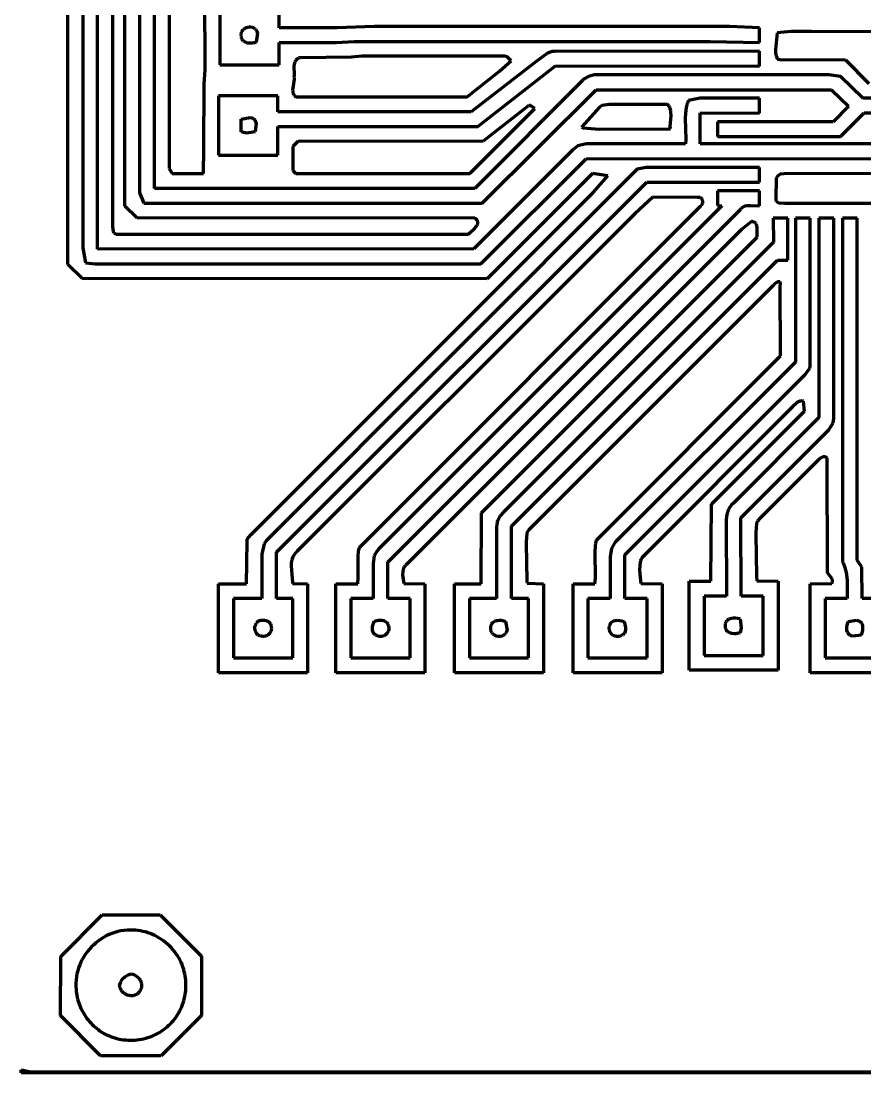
# Model space of a CAD drawing. Header units: millimetres. Extents: x 0 to 15.3, y 0 to 12.6.
# Drawn here: x 0 to 4.75, y 0 to 5.91 of the extents above; entities that cross this region are included whole.
import ezdxf

# ---------------------------------------------------------------- set-up
doc = ezdxf.new("R2010")
doc.units = ezdxf.units.MM
doc.layers.add('color#f8f8f8ff', color=7, linetype='CONTINUOUS', lineweight=100)

msp = doc.modelspace()

# ---------------------------------------------------------------- linework, layer by layer
at = {"layer": 'color#f8f8f8ff'}
for p, q in [((0.2639, 4.5449), (0.2639, 10.6356)), ((0.3472, 10.5427), (0.3472, 4.6385)), ((0.4306, 4.6315), (0.4306, 10.5417)), ((0.5139, 10.4304), (0.5139, 4.7643)), ((0.5842, 4.8733), (0.5832, 6.9066)), ((0.6666, 6.8067), (0.6667, 4.9575)), ((0.75, 4.9722), (0.75, 6.8301)), ((0.8334, 6.765), (0.8334, 5.0966)), ((1.0346, 5.6389), (1.0342, 6.0832)), ((1.1183, 6), (1.1183, 5.6667)), ((1.451, 5.875), (1.4512, 6)), ((1.2404, 5.8503), (1.2419, 5.854)), ((1.2419, 5.854), (1.2437, 5.8575)), ((1.2437, 5.8575), (1.2459, 5.8607)), ((1.2459, 5.8607), (1.2484, 5.8638)), ((1.2484, 5.8638), (1.2511, 5.8666)), ((1.2511, 5.8666), (1.2541, 5.8691)), ((1.2541, 5.8691), (1.2574, 5.8714)), ((1.2574, 5.8714), (1.2608, 5.8735)), ((1.2608, 5.8735), (1.2681, 5.8768)), ((1.2681, 5.8768), (1.2759, 5.8789)), ((1.2759, 5.8789), (1.2839, 5.8799)), ((1.2839, 5.8799), (1.288, 5.88)), ((1.288, 5.88), (1.292, 5.8797)), ((1.292, 5.8797), (1.2959, 5.8791)), ((1.2959, 5.8791), (1.2998, 5.8781)), ((1.2998, 5.8781), (1.3036, 5.8769)), ((1.3036, 5.8769), (1.3073, 5.8753)), ((1.3073, 5.8753), (1.3107, 5.8733)), ((1.3107, 5.8733), (1.314, 5.871)), ((1.314, 5.871), (1.3171, 5.8683)), ((1.3171, 5.8683), (1.32, 5.8652)), ((1.32, 5.8652), (1.3225, 5.8618)), ((1.3225, 5.8618), (1.3265, 5.8555)), ((1.3265, 5.8555), (1.3298, 5.8444)), ((1.7777, 5.8756), (1.451, 5.875)), ((1.985, 5.8817), (1.7777, 5.8756)), ((3.9856, 5.8816), (1.985, 5.8817)), ((4.1528, 5.8749), (3.9856, 5.8816)), ((4.1528, 5.7917), (4.1528, 5.8749)), ((4.3307, 5.8543), (4.2508, 5.8473)), ((4.4446, 5.8539), (4.3307, 5.8543)), ((1.2384, 5.8379), (1.2386, 5.8422)), ((1.2387, 5.8334), (1.2384, 5.8379)), ((1.2385, 5.8289), (1.2387, 5.8334)), ((1.2387, 5.8246), (1.2385, 5.8289)), ((1.2386, 5.8422), (1.2393, 5.8463)), ((1.2393, 5.8206), (1.2387, 5.8246)), ((1.2393, 5.8463), (1.2404, 5.8503)), ((1.2402, 5.8169), (1.2393, 5.8206)), ((1.2415, 5.8133), (1.2402, 5.8169)), ((1.2431, 5.8101), (1.2415, 5.8133)), ((1.245, 5.807), (1.2431, 5.8101)), ((1.2471, 5.8042), (1.245, 5.807)), ((1.2496, 5.8016), (1.2471, 5.8042)), ((1.2522, 5.7993), (1.2496, 5.8016)), ((1.2551, 5.7972), (1.2522, 5.7993)), ((1.2614, 5.7937), (1.2551, 5.7972)), ((1.3214, 5.7951), (1.3108, 5.7911)), ((1.3298, 5.8444), (1.3214, 5.7951)), ((1.7716, 5.7926), (1.8733, 5.7987)), ((1.8733, 5.7987), (3.8745, 5.7986)), ((3.8745, 5.7986), (4.1528, 5.7917)), ((4.2508, 5.8473), (4.2413, 5.7532)), ((5.1923, 5.8523), (4.4446, 5.8539)), ((1.2683, 5.791), (1.2614, 5.7937)), ((1.2757, 5.7892), (1.2683, 5.791)), ((1.2874, 5.7881), (1.2757, 5.7892)), ((1.2992, 5.7887), (1.2874, 5.7881)), ((1.3108, 5.7911), (1.2992, 5.7887)), ((1.4511, 5.7917), (1.7716, 5.7926)), ((1.4512, 5.6667), (1.4511, 5.7917)), ((2.9751, 5.7389), (2.9599, 5.7329)), ((2.9872, 5.7416), (2.9751, 5.7389)), ((2.9956, 5.7424), (2.9872, 5.7416)), ((3, 5.7424), (2.9956, 5.7424)), ((4.1528, 5.7428), (3, 5.7424)), ((4.1528, 5.66), (4.1528, 5.7428)), ((4.2413, 5.7532), (4.243, 5.7326)), ((1.5376, 5.6778), (1.5358, 5.6694)), ((1.5389, 5.6817), (1.5376, 5.6778)), ((1.5404, 5.6854), (1.5389, 5.6817)), ((1.5423, 5.6889), (1.5404, 5.6854)), ((1.5445, 5.6922), (1.5423, 5.6889)), ((1.547, 5.6952), (1.5445, 5.6922)), ((1.5499, 5.698), (1.547, 5.6952)), ((1.5531, 5.7004), (1.5499, 5.698)), ((1.5568, 5.7025), (1.5531, 5.7004)), ((1.561, 5.7043), (1.5568, 5.7025)), ((1.5655, 5.7058), (1.561, 5.7043)), ((1.5706, 5.7068), (1.5655, 5.7058)), ((1.8575, 5.71), (1.5706, 5.7068)), ((1.9171, 5.7148), (1.8575, 5.71)), ((2.7088, 5.7151), (1.9171, 5.7148)), ((2.8963, 5.6864), (2.5304, 5.4027)), ((2.6896, 5.631), (2.7558, 5.6895)), ((2.7193, 5.7162), (2.7088, 5.7151)), ((2.7335, 5.7115), (2.7193, 5.7162)), ((2.7558, 5.6895), (2.7335, 5.7115)), ((2.9599, 5.7329), (2.8963, 5.6864)), ((4.243, 5.7326), (4.2461, 5.7176)), ((4.2461, 5.7176), (4.2491, 5.708)), ((4.2491, 5.708), (4.2531, 5.6986)), ((4.2531, 5.6986), (4.2662, 5.6977)), ((4.2662, 5.6977), (4.6356, 5.6944)), ((4.6356, 5.6944), (4.7672, 5.5626)), ((1.0299, 5.5588), (1.0346, 5.6389)), ((1.1183, 5.6667), (1.4512, 5.6667)), ((1.5358, 5.6694), (1.5347, 5.6606)), ((1.5347, 5.6606), (1.5353, 5.6098)), ((2.5082, 5.4861), (2.6896, 5.631)), ((2.5675, 5.3194), (3.0057, 5.6605)), ((3.0057, 5.6605), (4.1528, 5.66)), ((1.0282, 5.1974), (1.0299, 5.5588)), ((1.5352, 5.5861), (1.5297, 5.5488)), ((1.5353, 5.6098), (1.5346, 5.5977)), ((1.5346, 5.5977), (1.535, 5.5939)), ((1.535, 5.5939), (1.5352, 5.5861)), ((3.1573, 5.5779), (2.5523, 4.9722)), ((3.1701, 5.5898), (3.1573, 5.5779)), ((3.1911, 5.602), (3.1701, 5.5898)), ((3.2248, 5.6106), (3.1911, 5.602)), ((3.2492, 5.6112), (3.2248, 5.6106)), ((4.542, 5.6111), (3.2492, 5.6112)), ((4.6081, 5.6011), (4.542, 5.6111)), ((4.7324, 5.479), (4.6081, 5.6011)), ((1.5297, 5.5488), (1.527, 5.5242)), ((1.527, 5.5242), (1.5274, 5.5165)), ((1.5274, 5.5165), (1.5288, 5.5092)), ((1.5288, 5.5092), (1.53, 5.5057)), ((1.53, 5.5057), (1.5315, 5.5023)), ((1.5315, 5.5023), (1.5333, 5.499)), ((2.5934, 4.8889), (3.2342, 5.5269)), ((3.2342, 5.5269), (4.5573, 5.5269)), ((4.5573, 5.5269), (4.6533, 5.4345)), ((1.4444, 5.4928), (1.1111, 5.4928)), ((1.1111, 5.4928), (1.1111, 5.16)), ((1.4444, 5.4028), (1.4444, 5.4928)), ((1.5333, 5.499), (1.5356, 5.4959)), ((1.5356, 5.4959), (1.5382, 5.4929)), ((1.5382, 5.4929), (1.5413, 5.4901)), ((1.5413, 5.4901), (1.5449, 5.4875)), ((1.5449, 5.4875), (2.5082, 5.4861)), ((3.3077, 5.4446), (3.2671, 5.4374)), ((3.3328, 5.4445), (3.3077, 5.4446)), ((3.6356, 5.4432), (3.3328, 5.4445)), ((3.6391, 5.4397), (3.6356, 5.4432)), ((3.7442, 5.4432), (3.742, 5.435)), ((3.7467, 5.4513), (3.7442, 5.4432)), ((3.7496, 5.4593), (3.7467, 5.4513)), ((3.7529, 5.4673), (3.7496, 5.4593)), ((3.8183, 5.4791), (3.7529, 5.4673)), ((4.1528, 5.4789), (3.8183, 5.4791)), ((4.1528, 5.3961), (4.1528, 5.4789)), ((5.5345, 5.4789), (4.7324, 5.479)), ((2.5304, 5.4027), (1.4444, 5.4028)), ((2.5239, 5.0556), (2.8887, 5.4223)), ((2.8481, 5.432), (2.5984, 5.2373)), ((2.8508, 5.4352), (2.8481, 5.432)), ((2.8535, 5.4372), (2.8508, 5.4352)), ((2.8577, 5.4387), (2.8535, 5.4372)), ((2.8648, 5.4376), (2.8577, 5.4387)), ((2.8887, 5.4223), (2.8648, 5.4376)), ((3.2551, 5.4299), (3.1515, 5.3159)), ((3.2671, 5.4374), (3.2551, 5.4299)), ((3.6422, 5.436), (3.6391, 5.4397)), ((3.6448, 5.4321), (3.6422, 5.436)), ((3.6471, 5.4281), (3.6448, 5.4321)), ((3.6491, 5.424), (3.6471, 5.4281)), ((3.6507, 5.4197), (3.6491, 5.424)), ((3.6501, 5.3208), (3.6547, 5.3816)), ((3.653, 5.4107), (3.6507, 5.4197)), ((3.6544, 5.4013), (3.653, 5.4107)), ((3.6547, 5.3816), (3.6544, 5.4013)), ((3.7356, 5.3934), (3.7345, 5.3679)), ((3.7374, 5.4102), (3.7356, 5.3934)), ((3.7402, 5.4268), (3.7374, 5.4102)), ((3.742, 5.435), (3.7402, 5.4268)), ((3.8194, 5.2222), (3.8194, 5.3962)), ((3.8194, 5.3962), (4.1528, 5.3961)), ((4.6533, 5.4345), (4.5662, 5.3472)), ((4.6073, 5.2639), (4.7402, 5.3965)), ((4.7402, 5.3965), (5.5345, 5.3961)), ((1.2381, 5.3622), (1.2875, 5.3712)), ((1.2382, 5.2903), (1.2381, 5.3622)), ((1.2875, 5.3712), (1.2981, 5.3689)), ((1.2981, 5.3689), (1.3056, 5.3655)), ((1.3056, 5.3655), (1.3126, 5.3603)), ((1.3126, 5.3603), (1.3149, 5.3582)), ((1.3149, 5.3582), (1.322, 5.3376)), ((1.322, 5.3376), (1.3163, 5.2901)), ((3.7345, 5.3679), (3.7375, 5.2476)), ((4.5662, 5.3472), (3.9167, 5.3472)), ((3.9167, 5.3472), (3.9167, 5.2639)), ((1.2678, 5.2833), (1.2382, 5.2903)), ((1.3163, 5.2901), (1.2678, 5.2833)), ((1.4444, 5.16), (1.4444, 5.3195)), ((1.4444, 5.3195), (2.5675, 5.3194)), ((3.1515, 5.3159), (3.1612, 5.3121)), ((3.1612, 5.3121), (3.2502, 5.3055)), ((3.2502, 5.3055), (3.651, 5.3067)), ((3.651, 5.3067), (3.6501, 5.3208)), ((3.9167, 5.2639), (4.6073, 5.2639)), ((1.5558, 5.2361), (1.5278, 5.2082)), ((1.5278, 5.2082), (1.529, 5.0723)), ((2.5984, 5.2373), (1.5558, 5.2361)), ((3.1308, 5.211), (3.1023, 5.1895)), ((3.1709, 5.2218), (3.1308, 5.211)), ((3.1799, 5.222), (3.1709, 5.2218)), ((3.7361, 5.2222), (3.1799, 5.222)), ((3.7375, 5.2476), (3.7361, 5.2222)), ((5.094, 5.2222), (3.8194, 5.2222)), ((1.0262, 5.0569), (1.0282, 5.1974)), ((1.1111, 5.16), (1.4444, 5.16)), ((3.1023, 5.1895), (2.5454, 4.6319)), ((0.8334, 5.0966), (0.8327, 5.0849)), ((2.586, 4.5486), (3.1768, 5.1391)), ((3.1768, 5.1391), (5.1245, 5.1404)), ((3.5148, 5.0896), (3.4645, 5.0812)), ((3.5984, 5.0901), (3.5148, 5.0896)), ((4.1528, 5.09), (3.5984, 5.0901)), ((4.1528, 5.0072), (4.1528, 5.09)), ((0.8327, 5.0849), (0.8504, 5.0568)), ((0.8504, 5.0568), (1.0262, 5.0569)), ((3.4645, 5.0812), (1.3798, 2.9938)), ((1.529, 5.0723), (1.5452, 5.0567)), ((1.5452, 5.0567), (2.5239, 5.0556)), ((3.2131, 5.0569), (2.621, 4.4646)), ((3.299, 5.0422), (3.2131, 5.0569)), ((3.217, 4.9495), (3.299, 5.0422)), ((4.2474, 5.0336), (4.2453, 5.0252)), ((4.253, 5.042), (4.2474, 5.0336)), ((4.2686, 5.0515), (4.253, 5.042)), ((4.2909, 5.0551), (4.2686, 5.0515)), ((5.1586, 5.0564), (4.2909, 5.0551)), ((2.5523, 4.9722), (0.75, 4.9722)), ((1.4369, 2.9267), (3.518, 5.0076)), ((3.518, 5.0076), (4.1528, 5.0072)), ((4.2453, 5.0252), (4.2437, 4.9163)), ((0.6667, 4.9575), (0.6661, 4.9471)), ((0.6661, 4.9471), (0.6903, 4.8889)), ((1.2924, 3.0254), (3.217, 4.9495)), ((3.5522, 4.9237), (3.4508, 4.83)), ((3.8044, 4.9217), (3.5522, 4.9237)), ((3.8074, 4.922), (3.8044, 4.9217)), ((3.813, 4.9217), (3.8074, 4.922)), ((3.818, 4.9204), (3.813, 4.9217)), ((3.8223, 4.9182), (3.818, 4.9204)), ((3.826, 4.9153), (3.8223, 4.9182)), ((3.829, 4.9118), (3.826, 4.9153)), ((3.8321, 4.9056), (3.829, 4.9118)), ((3.9167, 4.9583), (3.9167, 4.8756)), ((4.1528, 4.9583), (3.9167, 4.9583)), ((4.1528, 4.8751), (4.1528, 4.9583)), ((4.2437, 4.9163), (4.2435, 4.9134)), ((4.2435, 4.9134), (4.2437, 4.9084)), ((4.2437, 4.9084), (4.2448, 4.9041)), ((0.6516, 4.8064), (0.5842, 4.8733)), ((0.6903, 4.8889), (2.5934, 4.8889)), ((1.9026, 2.9532), (3.8209, 4.873)), ((3.9402, 4.8742), (2.0124, 2.9466)), ((2.0619, 2.8711), (4.0463, 4.8563)), ((3.8209, 4.873), (3.8252, 4.8765)), ((3.8252, 4.8765), (3.8286, 4.8804)), ((3.8286, 4.8804), (3.8312, 4.8847)), ((3.8312, 4.8847), (3.8333, 4.8917)), ((3.8336, 4.8988), (3.8321, 4.9056)), ((3.8333, 4.8917), (3.8336, 4.8988)), ((3.9167, 4.8756), (3.9402, 4.8742)), ((4.0463, 4.8563), (4.049, 4.8595)), ((4.049, 4.8595), (4.0518, 4.8624)), ((4.0518, 4.8624), (4.0548, 4.865)), ((4.0548, 4.865), (4.0579, 4.8672)), ((4.0579, 4.8672), (4.0644, 4.8708)), ((4.0644, 4.8708), (4.0713, 4.8734)), ((4.0713, 4.8734), (4.0823, 4.8756)), ((4.0823, 4.8756), (4.1017, 4.8763)), ((4.1017, 4.8763), (4.1528, 4.8751)), ((4.2448, 4.9041), (4.2467, 4.9004)), ((4.2467, 4.9004), (4.2508, 4.8961)), ((4.2508, 4.8961), (4.2582, 4.8921)), ((4.2582, 4.8921), (4.2918, 4.8889)), ((4.2918, 4.8889), (5.2068, 4.8902)), ((2.552, 4.8042), (0.6516, 4.8064)), ((2.5565, 4.8012), (2.552, 4.8042)), ((2.5602, 4.7982), (2.5565, 4.8012)), ((2.5632, 4.7951), (2.5602, 4.7982)), ((2.5656, 4.7919), (2.5632, 4.7951)), ((2.5673, 4.7888), (2.5656, 4.7919)), ((3.4508, 4.83), (3.2339, 4.6124)), ((4.2294, 4.8056), (4.2299, 4.6708)), ((4.3123, 4.8056), (4.2294, 4.8056)), ((4.3123, 4.5694), (4.3123, 4.8056)), ((4.3544, 4.8056), (4.3543, 3.9963)), ((4.4373, 4.8056), (4.3544, 4.8056)), ((4.4369, 3.9733), (4.4373, 4.8056)), ((4.5694, 4.8056), (4.4861, 4.8055)), ((4.4861, 4.8055), (4.4861, 3.6838)), ((4.5693, 3.6797), (4.5694, 4.8056)), ((4.6183, 4.8056), (4.6189, 2.875)), ((4.7011, 4.8056), (4.6183, 4.8056)), ((4.7012, 2.8827), (4.7011, 4.8056)), ((0.5139, 4.7643), (0.5135, 4.7582)), ((0.5135, 4.7582), (0.5178, 4.7291)), ((2.524, 4.7229), (2.5524, 4.7497)), ((2.5524, 4.7497), (2.5607, 4.7594)), ((2.5607, 4.7594), (2.5649, 4.766)), ((2.5649, 4.766), (2.5665, 4.7692)), ((2.5665, 4.7692), (2.5678, 4.7725)), ((2.5685, 4.7856), (2.5673, 4.7888)), ((2.5678, 4.7725), (2.5687, 4.7758)), ((2.569, 4.7823), (2.5685, 4.7856)), ((2.5687, 4.7758), (2.5691, 4.7791)), ((2.5691, 4.7791), (2.569, 4.7823)), ((4.05, 4.741), (4.0086, 4.6991)), ((4.1066, 4.7858), (4.05, 4.741)), ((4.1113, 4.7854), (4.1066, 4.7858)), ((4.1156, 4.7845), (4.1113, 4.7854)), ((4.1194, 4.7834), (4.1156, 4.7845)), ((4.1228, 4.782), (4.1194, 4.7834)), ((4.1258, 4.7802), (4.1228, 4.782)), ((4.1284, 4.7783), (4.1258, 4.7802)), ((4.1307, 4.776), (4.1284, 4.7783)), ((4.1327, 4.7735), (4.1307, 4.776)), ((4.1344, 4.7708), (4.1327, 4.7735)), ((4.1358, 4.768), (4.1344, 4.7708)), ((4.1378, 4.7617), (4.1358, 4.768)), ((4.139, 4.7548), (4.1378, 4.7617)), ((4.1384, 4.7126), (4.139, 4.7548)), ((0.5178, 4.7291), (0.5223, 4.7221)), ((0.5223, 4.7221), (0.527, 4.7183)), ((0.527, 4.7183), (0.5309, 4.7167)), ((0.5309, 4.7167), (0.5355, 4.7158)), ((0.5355, 4.7158), (0.5407, 4.7159)), ((0.5407, 4.7159), (2.5165, 4.7151)), ((4.0086, 4.6991), (2.1689, 2.8592)), ((2.5165, 4.7151), (2.5187, 4.7176)), ((2.5187, 4.7176), (2.524, 4.7229)), ((2.5897, 3.1489), (4.1391, 4.6984)), ((4.1391, 4.6984), (4.1384, 4.7126)), ((0.3472, 4.6385), (0.3633, 4.5535)), ((2.5454, 4.6319), (0.4306, 4.6315)), ((3.2339, 4.6124), (1.5535, 2.9326)), ((4.2299, 4.6708), (2.7588, 3.1993)), ((0.3633, 4.5535), (0.417, 4.5489)), ((2.757, 3.0735), (4.2532, 4.5694)), ((4.2532, 4.5694), (4.3123, 4.5694)), ((0.3436, 4.4652), (0.2639, 4.5449)), ((0.417, 4.5489), (2.586, 4.5486)), ((2.621, 4.4646), (0.3436, 4.4652)), ((4.2484, 4.4426), (4.2307, 4.4293)), ((4.257, 4.4464), (4.2484, 4.4426)), ((4.2608, 4.4472), (4.257, 4.4464)), ((4.2642, 4.447), (4.2608, 4.4472)), ((4.2656, 4.4465), (4.2642, 4.447)), ((4.2668, 4.4456), (4.2656, 4.4465)), ((4.2679, 4.4445), (4.2668, 4.4456)), ((4.2687, 4.4429), (4.2679, 4.4445)), ((4.2693, 4.441), (4.2687, 4.4429)), ((4.2696, 4.4387), (4.2693, 4.441)), ((4.2693, 4.4329), (4.2696, 4.436)), ((4.2696, 4.436), (4.2696, 4.4387)), ((4.2271, 4.4254), (2.8596, 3.0575)), ((4.2281, 4.4266), (4.2271, 4.4254)), ((4.2307, 4.4293), (4.2281, 4.4266)), ((4.2687, 4.4293), (4.2693, 4.4329)), ((4.2705, 4.0305), (4.2687, 4.4293)), ((3.236, 2.995), (4.2705, 4.0305)), ((4.3543, 3.9963), (3.3452, 2.9877)), ((4.4355, 3.9617), (4.4369, 3.9733)), ((3.3952, 2.9126), (4.4081, 3.9258)), ((4.4081, 3.9258), (4.4355, 3.9617)), ((4.338, 3.7447), (3.4918, 2.8972)), ((4.3642, 3.7683), (4.338, 3.7447)), ((4.3815, 3.777), (4.3642, 3.7683)), ((4.3912, 3.7782), (4.3815, 3.777)), ((4.3991, 3.7772), (4.3912, 3.7782)), ((4.4042, 3.7199), (4.3991, 3.7772)), ((3.8818, 3.1982), (4.4042, 3.7199)), ((4.4861, 3.6838), (4.0051, 3.2035)), ((4.5666, 3.6539), (4.5693, 3.6797)), ((4.0479, 3.1208), (4.5398, 3.6131)), ((4.5398, 3.6131), (4.5417, 3.6148)), ((4.5417, 3.6148), (4.5666, 3.6539)), ((4.4841, 3.4468), (4.4547, 3.4162)), ((4.4956, 3.4565), (4.4841, 3.4468)), ((4.5015, 3.4602), (4.4956, 3.4565)), ((4.5075, 3.4627), (4.5015, 3.4602)), ((4.5106, 3.4636), (4.5075, 3.4627)), ((4.5137, 3.464), (4.5106, 3.4636)), ((4.5168, 3.4641), (4.5137, 3.464)), ((4.5199, 3.4637), (4.5168, 3.4641)), ((4.5231, 3.463), (4.5199, 3.4637)), ((4.5263, 3.4617), (4.5231, 3.463)), ((4.5295, 3.46), (4.5263, 3.4617)), ((4.5327, 3.4577), (4.5295, 3.46)), ((4.5344, 2.8119), (4.5327, 3.4577)), ((4.4497, 3.412), (4.151, 3.1128)), ((4.4547, 3.4162), (4.4497, 3.412)), ((2.7588, 3.1993), (2.7118, 3.1526)), ((3.8794, 2.7643), (3.8818, 3.1982)), ((3.9948, 3.1934), (3.9786, 3.1698)), ((4.0051, 3.2035), (3.9948, 3.1934)), ((2.5877, 2.7504), (2.5897, 3.1489)), ((2.7118, 3.1526), (2.6943, 3.1313)), ((3.9677, 3.1396), (3.9654, 3.1109)), ((3.9786, 3.1698), (3.9677, 3.1396)), ((2.6739, 3.0758), (2.6738, 3.07)), ((2.6743, 3.0815), (2.6739, 3.0758)), ((2.6751, 3.087), (2.6743, 3.0815)), ((2.6762, 3.0924), (2.6751, 3.087)), ((2.6775, 3.0976), (2.6762, 3.0924)), ((2.6811, 3.1078), (2.6775, 3.0976)), ((2.6858, 3.1175), (2.6811, 3.1078)), ((2.6943, 3.1313), (2.6858, 3.1175)), ((3.9654, 3.1109), (3.9657, 2.6806)), ((4.0482, 2.6806), (4.0479, 3.1208)), ((4.1357, 3.09), (4.1321, 3.0372)), ((4.1406, 3.1009), (4.1357, 3.09)), ((4.1462, 3.1083), (4.1406, 3.1009)), ((4.151, 3.1128), (4.1462, 3.1083)), ((1.272, 2.9999), (1.2924, 3.0254)), ((2.6738, 3.07), (2.674, 2.6667)), ((2.7568, 2.6666), (2.757, 3.0735)), ((2.8442, 3.035), (2.8404, 2.9857)), ((2.8492, 3.0458), (2.8442, 3.035)), ((2.8548, 3.0531), (2.8492, 3.0458)), ((2.8596, 3.0575), (2.8548, 3.0531)), ((4.1321, 3.0372), (4.1319, 3.0281)), ((4.1319, 3.0281), (4.1349, 2.7932)), ((1.2683, 2.7504), (1.2709, 2.9873)), ((1.2709, 2.9873), (1.272, 2.9999)), ((1.367, 2.9748), (1.3543, 2.9162)), ((1.3798, 2.9938), (1.367, 2.9748)), ((2.8404, 2.9857), (2.8402, 2.9735)), ((2.8402, 2.9735), (2.8444, 2.7676)), ((3.2281, 2.9291), (3.2305, 2.9624)), ((3.2305, 2.9624), (3.2328, 2.9788)), ((3.2328, 2.9788), (3.236, 2.995)), ((3.3365, 2.9782), (3.3195, 2.9473)), ((3.3452, 2.9877), (3.3365, 2.9782)), ((1.3543, 2.9162), (1.3543, 2.6666)), ((1.4371, 2.6667), (1.4369, 2.9267)), ((1.5291, 2.9018), (1.5267, 2.896)), ((1.532, 2.9075), (1.5291, 2.9018)), ((1.5353, 2.9129), (1.532, 2.9075)), ((1.5391, 2.9181), (1.5353, 2.9129)), ((1.5434, 2.9232), (1.5391, 2.9181)), ((1.5482, 2.928), (1.5434, 2.9232)), ((1.5535, 2.9326), (1.5482, 2.928)), ((1.8953, 2.9058), (1.8983, 2.9332)), ((1.8958, 2.7854), (1.8953, 2.9058)), ((1.8983, 2.9332), (1.901, 2.9466)), ((1.901, 2.9466), (1.9026, 2.9532)), ((1.9864, 2.9062), (1.9793, 2.8615)), ((2.0016, 2.9345), (1.9864, 2.9062)), ((2.0124, 2.9466), (2.0016, 2.9345)), ((3.2291, 2.7841), (3.2281, 2.9291)), ((3.3195, 2.9473), (3.3126, 2.9028)), ((3.3126, 2.9028), (3.3127, 2.6667)), ((3.3953, 2.6668), (3.3952, 2.9126)), ((1.5197, 2.865), (1.5189, 2.8518)), ((1.5189, 2.8518), (1.5198, 2.8249)), ((1.5215, 2.8778), (1.5197, 2.865)), ((1.5229, 2.884), (1.5215, 2.8778)), ((1.5246, 2.8901), (1.5229, 2.884)), ((1.5267, 2.896), (1.5246, 2.8901)), ((1.9793, 2.8615), (1.9794, 2.6667)), ((2.0621, 2.6667), (2.0619, 2.8711)), ((2.1548, 2.8443), (2.1512, 2.8375)), ((2.1595, 2.8506), (2.1548, 2.8443)), ((2.1623, 2.8536), (2.1595, 2.8506)), ((2.1654, 2.8565), (2.1623, 2.8536)), ((2.1689, 2.8592), (2.1654, 2.8565)), ((3.4786, 2.8544), (3.478, 2.8238)), ((3.481, 2.8692), (3.4786, 2.8544)), ((3.4837, 2.8788), (3.481, 2.8692)), ((3.4872, 2.8882), (3.4837, 2.8788)), ((3.4918, 2.8972), (3.4872, 2.8882)), ((4.6189, 2.875), (4.6217, 2.8682)), ((4.6217, 2.8682), (4.6314, 2.8405)), ((4.6314, 2.8405), (4.6385, 2.8123)), ((4.7273, 2.8435), (4.7012, 2.8827)), ((4.7288, 2.6667), (4.7273, 2.8435)), ((1.5198, 2.8249), (1.5268, 2.7585)), ((1.8932, 2.7504), (1.8958, 2.7854)), ((2.1462, 2.8193), (2.1457, 2.7997)), ((2.1457, 2.7997), (2.1524, 2.7522)), ((2.1486, 2.8305), (2.1462, 2.8193)), ((2.1512, 2.8375), (2.1486, 2.8305)), ((3.2265, 2.7504), (3.2291, 2.7841)), ((3.478, 2.8238), (3.4855, 2.7523)), ((4.1349, 2.7932), (4.138, 2.7662)), ((4.5603, 2.7773), (4.5344, 2.8119)), ((4.6385, 2.8123), (4.6451, 2.7693)), ((1.1111, 2.75), (1.2683, 2.7504)), ((1.1111, 2.25), (1.1111, 2.75)), ((1.5268, 2.7585), (1.5271, 2.7523)), ((1.5271, 2.7523), (1.6111, 2.7498)), ((1.6111, 2.7498), (1.6111, 2.25)), ((1.7704, 2.75), (1.8932, 2.7504)), ((1.7705, 2.25), (1.7704, 2.75)), ((2.1524, 2.7522), (2.2712, 2.7499)), ((2.2712, 2.7499), (2.2713, 2.2501)), ((2.4371, 2.75), (2.5877, 2.7504)), ((2.4371, 2.25), (2.4371, 2.75)), ((2.8444, 2.7676), (2.8464, 2.7524)), ((2.8464, 2.7524), (2.9381, 2.7494)), ((2.9381, 2.7494), (2.9379, 2.25)), ((3.1038, 2.25), (3.1039, 2.7501)), ((3.1039, 2.7501), (3.2265, 2.7504)), ((3.4855, 2.7523), (3.6046, 2.7499)), ((3.6046, 2.7499), (3.6045, 2.25)), ((3.7565, 2.7638), (3.8794, 2.7643)), ((3.7565, 2.264), (3.7565, 2.7638)), ((4.138, 2.7662), (4.2573, 2.7638)), ((4.2573, 2.7638), (4.2571, 2.2639)), ((4.4371, 2.75), (4.5583, 2.7513)), ((4.4371, 2.25), (4.4371, 2.75)), ((4.5583, 2.7513), (4.5606, 2.7565)), ((4.5623, 2.7685), (4.5603, 2.7773)), ((4.5606, 2.7565), (4.5619, 2.7615)), ((4.5619, 2.7615), (4.5623, 2.7685)), ((4.6451, 2.7693), (4.6459, 2.6667)), ((1.3543, 2.6666), (1.1944, 2.6667)), ((1.1944, 2.6667), (1.1944, 2.3333)), ((1.5278, 2.6666), (1.4371, 2.6667)), ((1.5278, 2.3333), (1.5278, 2.6666)), ((1.9794, 2.6667), (1.8544, 2.6667)), ((1.8544, 2.6667), (1.8544, 2.3333)), ((2.1873, 2.6667), (2.0621, 2.6667)), ((2.1873, 2.3333), (2.1873, 2.6667)), ((2.674, 2.6667), (2.5211, 2.6667)), ((2.5211, 2.6667), (2.5211, 2.3333)), ((2.8539, 2.6667), (2.7568, 2.6666)), ((2.8539, 2.3333), (2.8539, 2.6667)), ((3.3127, 2.6667), (3.1877, 2.6667)), ((3.1877, 2.6667), (3.1877, 2.3333)), ((3.5206, 2.6667), (3.3953, 2.6668)), ((3.5206, 2.3333), (3.5206, 2.6667)), ((3.9657, 2.6806), (3.8405, 2.6805)), ((3.8405, 2.6805), (3.8405, 2.3472)), ((4.1734, 2.6805), (4.0482, 2.6806)), ((4.1734, 2.3472), (4.1734, 2.6805)), ((4.6459, 2.6667), (4.5211, 2.6667)), ((4.5211, 2.6667), (4.5211, 2.3333)), ((4.8539, 2.6667), (4.7288, 2.6667)), ((1.3361, 2.5407), (1.3473, 2.5446)), ((1.3473, 2.5446), (1.3593, 2.546)), ((1.3593, 2.546), (1.3715, 2.545)), ((1.3715, 2.545), (1.3829, 2.5415)), ((1.9849, 2.5389), (2.0107, 2.5445)), ((2.0107, 2.5445), (2.0277, 2.5446)), ((2.0277, 2.5446), (2.0374, 2.5429)), ((2.0374, 2.5429), (2.0462, 2.5395)), ((2.6712, 2.5425), (2.6786, 2.5442)), ((2.6786, 2.5442), (2.6901, 2.5454)), ((2.6901, 2.5454), (2.7019, 2.5447)), ((2.7019, 2.5447), (2.7133, 2.5424)), ((3.3311, 2.5406), (3.3405, 2.5435)), ((3.3405, 2.5435), (3.354, 2.545)), ((3.354, 2.545), (3.3781, 2.5422)), ((3.9671, 2.5402), (3.9693, 2.543)), ((3.9693, 2.543), (3.9717, 2.5456)), ((3.9717, 2.5456), (3.9743, 2.5479)), ((3.9743, 2.5479), (3.9802, 2.5519)), ((3.9802, 2.5519), (3.9869, 2.555)), ((3.9869, 2.555), (3.994, 2.5573)), ((3.994, 2.5573), (4.0055, 2.5591)), ((4.0055, 2.5591), (4.0173, 2.559)), ((4.0173, 2.559), (4.029, 2.5573)), ((4.029, 2.5573), (4.0399, 2.5539)), ((4.0399, 2.5539), (4.0433, 2.5524)), ((4.0433, 2.5524), (4.0498, 2.5015)), ((4.6513, 2.5386), (4.6975, 2.5447)), ((4.6975, 2.5447), (4.7079, 2.5424)), ((1.3151, 2.4993), (1.3154, 2.5069)), ((1.3157, 2.4918), (1.3151, 2.4993)), ((1.3154, 2.5069), (1.3169, 2.5143)), ((1.3173, 2.4844), (1.3157, 2.4918)), ((1.3169, 2.5143), (1.3193, 2.5214)), ((1.32, 2.4775), (1.3173, 2.4844)), ((1.3193, 2.5214), (1.3228, 2.528)), ((1.3228, 2.528), (1.3249, 2.531)), ((1.3249, 2.531), (1.3273, 2.5338)), ((1.3273, 2.5338), (1.33, 2.5364)), ((1.33, 2.5364), (1.3329, 2.5387)), ((1.3329, 2.5387), (1.3361, 2.5407)), ((1.3829, 2.5415), (1.3905, 2.5372)), ((1.3905, 2.5372), (1.395, 2.5335)), ((1.395, 2.5335), (1.3988, 2.5292)), ((1.3988, 2.5292), (1.4019, 2.5242)), ((1.4019, 2.5242), (1.4041, 2.5186)), ((1.4055, 2.485), (1.4029, 2.4788)), ((1.4041, 2.5186), (1.4054, 2.5123)), ((1.4054, 2.5123), (1.4065, 2.5088)), ((1.4071, 2.4915), (1.4055, 2.485)), ((1.4065, 2.5088), (1.4072, 2.5053)), ((1.4077, 2.4983), (1.4071, 2.4915)), ((1.4072, 2.5053), (1.4077, 2.4983)), ((1.9762, 2.4907), (1.9767, 2.5072)), ((1.9779, 2.4814), (1.9762, 2.4907)), ((1.9767, 2.5072), (1.9849, 2.5389)), ((2.0462, 2.5395), (2.0515, 2.5364)), ((2.0515, 2.5364), (2.0562, 2.5323)), ((2.0562, 2.5323), (2.0601, 2.5274)), ((2.0601, 2.5274), (2.0618, 2.5245)), ((2.0618, 2.5245), (2.0632, 2.5214)), ((2.0654, 2.4846), (2.0623, 2.4779)), ((2.0632, 2.5214), (2.0644, 2.518)), ((2.0644, 2.518), (2.0654, 2.5144)), ((2.0654, 2.5144), (2.0667, 2.5106)), ((2.0674, 2.4917), (2.0654, 2.4846)), ((2.0667, 2.5106), (2.0675, 2.5067)), ((2.0679, 2.4954), (2.0674, 2.4917)), ((2.0675, 2.5067), (2.068, 2.5029)), ((2.0681, 2.4991), (2.0679, 2.4954)), ((2.068, 2.5029), (2.0681, 2.4991)), ((2.6411, 2.4962), (2.6414, 2.5007)), ((2.6413, 2.4919), (2.6411, 2.4962)), ((2.6413, 2.5052), (2.6416, 2.5094)), ((2.6414, 2.5007), (2.6413, 2.5052)), ((2.6419, 2.4877), (2.6413, 2.4919)), ((2.6416, 2.5094), (2.6422, 2.5134)), ((2.6429, 2.4838), (2.6419, 2.4877)), ((2.6422, 2.5134), (2.6432, 2.5171)), ((2.6443, 2.4801), (2.6429, 2.4838)), ((2.6432, 2.5171), (2.6445, 2.5205)), ((2.6445, 2.5205), (2.6461, 2.5238)), ((2.6461, 2.5238), (2.648, 2.5267)), ((2.648, 2.5267), (2.6502, 2.5295)), ((2.6502, 2.5295), (2.6526, 2.532)), ((2.6526, 2.532), (2.6581, 2.5364)), ((2.6581, 2.5364), (2.6644, 2.5399)), ((2.6644, 2.5399), (2.6712, 2.5425)), ((2.7133, 2.5424), (2.7238, 2.5385)), ((2.7238, 2.5385), (2.7325, 2.4889)), ((2.7325, 2.4889), (2.7301, 2.4798)), ((3.307, 2.5017), (3.3074, 2.5055)), ((3.307, 2.4979), (3.307, 2.5017)), ((3.3073, 2.4942), (3.307, 2.4979)), ((3.3079, 2.4906), (3.3073, 2.4942)), ((3.3074, 2.5055), (3.3082, 2.5093)), ((3.3101, 2.4835), (3.3079, 2.4906)), ((3.3082, 2.5093), (3.3093, 2.5131)), ((3.3093, 2.5131), (3.3102, 2.5169)), ((3.3133, 2.4769), (3.3101, 2.4835)), ((3.3102, 2.5169), (3.3113, 2.5204)), ((3.3113, 2.5204), (3.3127, 2.5236)), ((3.3127, 2.5236), (3.3144, 2.5266)), ((3.3144, 2.5266), (3.3162, 2.5293)), ((3.3162, 2.5293), (3.3205, 2.534)), ((3.3205, 2.534), (3.3255, 2.5377)), ((3.3255, 2.5377), (3.3311, 2.5406)), ((3.3781, 2.5422), (3.3907, 2.5383)), ((3.3907, 2.5383), (3.3987, 2.5038)), ((3.3988, 2.4908), (3.3972, 2.4817)), ((3.3987, 2.5038), (3.3988, 2.4908)), ((3.9607, 2.5184), (3.9609, 2.5226)), ((3.9609, 2.5138), (3.9607, 2.5184)), ((3.9607, 2.5093), (3.9609, 2.5138)), ((3.9609, 2.5051), (3.9607, 2.5093)), ((3.9609, 2.5226), (3.9615, 2.5266)), ((3.9615, 2.5011), (3.9609, 2.5051)), ((3.9615, 2.5266), (3.9624, 2.5304)), ((3.9624, 2.4974), (3.9615, 2.5011)), ((3.9624, 2.5304), (3.9637, 2.5339)), ((3.9637, 2.4939), (3.9624, 2.4974)), ((3.9637, 2.5339), (3.9653, 2.5372)), ((3.9652, 2.4907), (3.9637, 2.4939)), ((3.9671, 2.4877), (3.9652, 2.4907)), ((3.9653, 2.5372), (3.9671, 2.5402)), ((3.9692, 2.4849), (3.9671, 2.4877)), ((3.9716, 2.4824), (3.9692, 2.4849)), ((4.0498, 2.5015), (4.0428, 2.4749)), ((4.6428, 2.4863), (4.6438, 2.5102)), ((4.646, 2.4772), (4.6428, 2.4863)), ((4.6438, 2.5102), (4.6513, 2.5386)), ((4.7079, 2.5424), (4.7149, 2.5389)), ((4.7149, 2.5389), (4.7192, 2.5357)), ((4.7192, 2.5357), (4.723, 2.5316)), ((4.723, 2.5316), (4.7247, 2.5293)), ((4.7307, 2.4877), (4.7239, 2.4616)), ((4.7247, 2.5293), (4.7289, 2.5229)), ((4.7289, 2.5229), (4.7321, 2.514)), ((4.7321, 2.514), (4.7307, 2.4877)), ((1.3236, 2.4712), (1.32, 2.4775)), ((1.3258, 2.4683), (1.3236, 2.4712)), ((1.3282, 2.4657), (1.3258, 2.4683)), ((1.3309, 2.4633), (1.3282, 2.4657)), ((1.3339, 2.4612), (1.3309, 2.4633)), ((1.337, 2.4594), (1.3339, 2.4612)), ((1.3405, 2.4578), (1.337, 2.4594)), ((1.3442, 2.4567), (1.3405, 2.4578)), ((1.3481, 2.4559), (1.3442, 2.4567)), ((1.3516, 2.4548), (1.3481, 2.4559)), ((1.3586, 2.4535), (1.3516, 2.4548)), ((1.3655, 2.4535), (1.3586, 2.4535)), ((1.3723, 2.4545), (1.3655, 2.4535)), ((1.3787, 2.4566), (1.3723, 2.4545)), ((1.3847, 2.4596), (1.3787, 2.4566)), ((1.3902, 2.4634), (1.3847, 2.4596)), ((1.3951, 2.4679), (1.3902, 2.4634)), ((1.3994, 2.4731), (1.3951, 2.4679)), ((1.4029, 2.4788), (1.3994, 2.4731)), ((1.98, 2.4757), (1.9779, 2.4814)), ((1.9831, 2.4706), (1.98, 2.4757)), ((1.9871, 2.4661), (1.9831, 2.4706)), ((1.9895, 2.4641), (1.9871, 2.4661)), ((1.9922, 2.4623), (1.9895, 2.4641)), ((1.9952, 2.4607), (1.9922, 2.4623)), ((1.9986, 2.4593), (1.9952, 2.4607)), ((2.0022, 2.4581), (1.9986, 2.4593)), ((2.0057, 2.4563), (2.0022, 2.4581)), ((2.0093, 2.4549), (2.0057, 2.4563)), ((2.013, 2.4538), (2.0093, 2.4549)), ((2.0166, 2.4532), (2.013, 2.4538)), ((2.0203, 2.4529), (2.0166, 2.4532)), ((2.0239, 2.4529), (2.0203, 2.4529)), ((2.0275, 2.4533), (2.0239, 2.4529)), ((2.0346, 2.4549), (2.0275, 2.4533)), ((2.0413, 2.4577), (2.0346, 2.4549)), ((2.0476, 2.4616), (2.0413, 2.4577)), ((2.0532, 2.4663), (2.0476, 2.4616)), ((2.0582, 2.4718), (2.0532, 2.4663)), ((2.0623, 2.4779), (2.0582, 2.4718)), ((2.6461, 2.4765), (2.6443, 2.4801)), ((2.6483, 2.4732), (2.6461, 2.4765)), ((2.6507, 2.4702), (2.6483, 2.4732)), ((2.6534, 2.4673), (2.6507, 2.4702)), ((2.6564, 2.4647), (2.6534, 2.4673)), ((2.6596, 2.4624), (2.6564, 2.4647)), ((2.663, 2.4603), (2.6596, 2.4624)), ((2.6666, 2.4585), (2.663, 2.4603)), ((2.6741, 2.4557), (2.6666, 2.4585)), ((2.682, 2.454), (2.6741, 2.4557)), ((2.6901, 2.4535), (2.682, 2.454)), ((2.6941, 2.4537), (2.6901, 2.4535)), ((2.6981, 2.4543), (2.6941, 2.4537)), ((2.702, 2.4552), (2.6981, 2.4543)), ((2.7058, 2.4564), (2.702, 2.4552)), ((2.7095, 2.4579), (2.7058, 2.4564)), ((2.713, 2.4599), (2.7095, 2.4579)), ((2.7164, 2.4621), (2.713, 2.4599)), ((2.7195, 2.4648), (2.7164, 2.4621)), ((2.7224, 2.4678), (2.7195, 2.4648)), ((2.725, 2.4712), (2.7224, 2.4678)), ((2.7266, 2.4733), (2.725, 2.4712)), ((2.7301, 2.4798), (2.7266, 2.4733)), ((3.3175, 2.4709), (3.3133, 2.4769)), ((3.3225, 2.4655), (3.3175, 2.4709)), ((3.3283, 2.461), (3.3225, 2.4655)), ((3.3346, 2.4573), (3.3283, 2.461)), ((3.3413, 2.4546), (3.3346, 2.4573)), ((3.3484, 2.4531), (3.3413, 2.4546)), ((3.352, 2.4528), (3.3484, 2.4531)), ((3.3556, 2.4529), (3.352, 2.4528)), ((3.3593, 2.4533), (3.3556, 2.4529)), ((3.3629, 2.454), (3.3593, 2.4533)), ((3.3666, 2.4551), (3.3629, 2.454)), ((3.3702, 2.4566), (3.3666, 2.4551)), ((3.3737, 2.4585), (3.3702, 2.4566)), ((3.3772, 2.4597), (3.3737, 2.4585)), ((3.3804, 2.4611), (3.3772, 2.4597)), ((3.3833, 2.4627), (3.3804, 2.4611)), ((3.386, 2.4645), (3.3833, 2.4627)), ((3.3883, 2.4665), (3.386, 2.4645)), ((3.3922, 2.471), (3.3883, 2.4665)), ((3.3951, 2.4761), (3.3922, 2.471)), ((3.3972, 2.4817), (3.3951, 2.4761)), ((3.9742, 2.48), (3.9716, 2.4824)), ((3.977, 2.478), (3.9742, 2.48)), ((3.9832, 2.4745), (3.977, 2.478)), ((3.9901, 2.4718), (3.9832, 2.4745)), ((3.9974, 2.47), (3.9901, 2.4718)), ((4.0089, 2.4688), (3.9974, 2.47)), ((4.0207, 2.4692), (4.0089, 2.4688)), ((4.0321, 2.4713), (4.0207, 2.4692)), ((4.0428, 2.4749), (4.0321, 2.4713)), ((4.6502, 2.4708), (4.646, 2.4772)), ((4.6519, 2.4684), (4.6502, 2.4708)), ((4.6558, 2.4644), (4.6519, 2.4684)), ((4.66, 2.4612), (4.6558, 2.4644)), ((4.6671, 2.4578), (4.66, 2.4612)), ((4.6774, 2.4554), (4.6671, 2.4578)), ((4.7239, 2.4616), (4.6774, 2.4554)), ((1.1944, 2.3333), (1.5278, 2.3333)), ((1.8544, 2.3333), (2.1873, 2.3333)), ((2.5211, 2.3333), (2.8539, 2.3333)), ((3.1877, 2.3333), (3.5206, 2.3333)), ((3.8405, 2.3472), (4.1734, 2.3472)), ((4.5211, 2.3333), (4.8539, 2.3333)), ((1.6111, 2.25), (1.1111, 2.25)), ((2.2713, 2.2501), (1.7705, 2.25)), ((2.9379, 2.25), (2.4371, 2.25)), ((3.6045, 2.25), (3.1038, 2.25)), ((4.2571, 2.2639), (3.7565, 2.264)), ((4.9378, 2.25), (4.4371, 2.25)), ((0.2231, 0.6548), (0.4565, 0.888)), ((0.4565, 0.888), (0.7816, 0.8891)), ((0.7816, 0.8891), (1.0141, 0.6565)), ((0.4792, 0.7704), (0.464, 0.762)), ((0.4948, 0.778), (0.4792, 0.7704)), ((0.5109, 0.7846), (0.4948, 0.778)), ((0.5274, 0.7902), (0.5109, 0.7846)), ((0.5442, 0.7949), (0.5274, 0.7902)), ((0.5613, 0.7985), (0.5442, 0.7949)), ((0.5787, 0.801), (0.5613, 0.7985)), ((0.5963, 0.8024), (0.5787, 0.801)), ((0.6141, 0.8027), (0.5963, 0.8024)), ((0.6285, 0.8028), (0.6141, 0.8027)), ((0.6429, 0.8021), (0.6285, 0.8028)), ((0.6572, 0.8007), (0.6429, 0.8021)), ((0.6713, 0.7986), (0.6572, 0.8007)), ((0.6853, 0.7958), (0.6713, 0.7986)), ((0.6992, 0.7924), (0.6853, 0.7958)), ((0.7129, 0.7883), (0.6992, 0.7924)), ((0.7263, 0.7835), (0.7129, 0.7883)), ((0.7395, 0.7781), (0.7263, 0.7835)), ((0.7525, 0.7722), (0.7395, 0.7781)), ((0.7652, 0.7656), (0.7525, 0.7722)), ((0.4084, 0.7204), (0.396, 0.7082)), ((0.4214, 0.7319), (0.4084, 0.7204)), ((0.4351, 0.7427), (0.4214, 0.7319)), ((0.4493, 0.7528), (0.4351, 0.7427)), ((0.464, 0.762), (0.4493, 0.7528)), ((0.7776, 0.7585), (0.7652, 0.7656)), ((0.7896, 0.7508), (0.7776, 0.7585)), ((0.8013, 0.7426), (0.7896, 0.7508)), ((0.8126, 0.7339), (0.8013, 0.7426)), ((0.8235, 0.7247), (0.8126, 0.7339)), ((0.834, 0.7151), (0.8235, 0.7247)), ((0.8441, 0.7049), (0.834, 0.7151)), ((0.2222, 0.3227), (0.2231, 0.6548)), ((0.3533, 0.6533), (0.3446, 0.6383)), ((0.3629, 0.6679), (0.3533, 0.6533)), ((0.3732, 0.6819), (0.3629, 0.6679)), ((0.3842, 0.6953), (0.3732, 0.6819)), ((0.396, 0.7082), (0.3842, 0.6953)), ((0.8536, 0.6944), (0.8441, 0.7049)), ((0.8627, 0.6834), (0.8536, 0.6944)), ((0.8713, 0.672), (0.8627, 0.6834)), ((0.8793, 0.6602), (0.8713, 0.672)), ((0.8867, 0.648), (0.8793, 0.6602)), ((1.0141, 0.6565), (1.0139, 0.3227)), ((0.3298, 0.6069), (0.3237, 0.5906)), ((0.3368, 0.6228), (0.3298, 0.6069)), ((0.3446, 0.6383), (0.3368, 0.6228)), ((0.8935, 0.6355), (0.8867, 0.648)), ((0.8998, 0.6227), (0.8935, 0.6355)), ((0.9054, 0.6095), (0.8998, 0.6227)), ((0.9103, 0.5961), (0.9054, 0.6095)), ((0.9146, 0.5823), (0.9103, 0.5961)), ((0.3114, 0.54), (0.3093, 0.5226)), ((0.3145, 0.5571), (0.3114, 0.54)), ((0.3186, 0.574), (0.3145, 0.5571)), ((0.3237, 0.5906), (0.3186, 0.574)), ((0.5714, 0.5284), (0.5853, 0.5417)), ((0.5853, 0.5417), (0.6024, 0.5516)), ((0.6024, 0.5516), (0.6191, 0.5572)), ((0.6191, 0.5572), (0.628, 0.555)), ((0.628, 0.555), (0.6365, 0.5517)), ((0.6365, 0.5517), (0.6445, 0.5475)), ((0.6445, 0.5475), (0.6518, 0.5423)), ((0.6518, 0.5423), (0.6585, 0.5364)), ((0.6585, 0.5364), (0.6643, 0.5298)), ((0.9181, 0.5683), (0.9146, 0.5823)), ((0.9208, 0.5569), (0.9181, 0.5683)), ((0.923, 0.5454), (0.9208, 0.5569)), ((0.9247, 0.5338), (0.923, 0.5454)), ((0.926, 0.5221), (0.9247, 0.5338)), ((0.3093, 0.5226), (0.3084, 0.5051)), ((0.3084, 0.5051), (0.3086, 0.4875)), ((0.3086, 0.4875), (0.31, 0.4697)), ((0.554, 0.492), (0.561, 0.5118)), ((0.5549, 0.4864), (0.554, 0.492)), ((0.5562, 0.481), (0.5549, 0.4864)), ((0.558, 0.4758), (0.5562, 0.481)), ((0.5603, 0.4709), (0.558, 0.4758)), ((0.561, 0.5118), (0.5714, 0.5284)), ((0.6643, 0.5298), (0.6693, 0.5226)), ((0.6693, 0.5226), (0.6732, 0.515)), ((0.6732, 0.515), (0.6761, 0.5069)), ((0.6761, 0.477), (0.6747, 0.4726)), ((0.6761, 0.5069), (0.6771, 0.5027)), ((0.6771, 0.4813), (0.6761, 0.477)), ((0.6771, 0.5027), (0.6777, 0.4985)), ((0.6778, 0.4856), (0.6771, 0.4813)), ((0.6777, 0.4985), (0.6781, 0.4943)), ((0.6781, 0.49), (0.6778, 0.4856)), ((0.6781, 0.4943), (0.6781, 0.49)), ((0.9259, 0.4637), (0.9268, 0.4753)), ((0.9269, 0.5105), (0.926, 0.5221)), ((0.9268, 0.4753), (0.9273, 0.487)), ((0.9273, 0.4987), (0.9269, 0.5105)), ((0.9273, 0.487), (0.9273, 0.4987)), ((0.31, 0.4697), (0.3107, 0.4586)), ((0.3107, 0.4586), (0.312, 0.4476)), ((0.312, 0.4476), (0.3137, 0.4366)), ((0.3137, 0.4366), (0.3158, 0.4258)), ((0.3158, 0.4258), (0.3183, 0.415)), ((0.3183, 0.415), (0.3212, 0.4044)), ((0.5629, 0.4662), (0.5603, 0.4709)), ((0.5659, 0.4618), (0.5629, 0.4662)), ((0.5693, 0.4576), (0.5659, 0.4618)), ((0.5729, 0.4538), (0.5693, 0.4576)), ((0.5768, 0.4502), (0.5729, 0.4538)), ((0.581, 0.447), (0.5768, 0.4502)), ((0.5854, 0.4441), (0.581, 0.447)), ((0.5899, 0.4415), (0.5854, 0.4441)), ((0.5947, 0.4392), (0.5899, 0.4415)), ((0.5995, 0.4374), (0.5947, 0.4392)), ((0.6045, 0.4359), (0.5995, 0.4374)), ((0.6095, 0.4347), (0.6045, 0.4359)), ((0.6146, 0.434), (0.6095, 0.4347)), ((0.6197, 0.4336), (0.6146, 0.434)), ((0.6247, 0.4337), (0.6197, 0.4336)), ((0.6297, 0.4342), (0.6247, 0.4337)), ((0.6347, 0.4352), (0.6297, 0.4342)), ((0.6395, 0.4366), (0.6347, 0.4352)), ((0.6442, 0.4384), (0.6395, 0.4366)), ((0.6488, 0.4407), (0.6442, 0.4384)), ((0.6531, 0.4435), (0.6488, 0.4407)), ((0.6573, 0.4468), (0.6531, 0.4435)), ((0.6611, 0.4506), (0.6573, 0.4468)), ((0.6647, 0.455), (0.6611, 0.4506)), ((0.668, 0.4598), (0.6647, 0.455)), ((0.6706, 0.4641), (0.668, 0.4598)), ((0.6729, 0.4683), (0.6706, 0.4641)), ((0.6747, 0.4726), (0.6729, 0.4683)), ((0.915, 0.4063), (0.918, 0.4176)), ((0.918, 0.4176), (0.9206, 0.429)), ((0.9206, 0.429), (0.9228, 0.4405)), ((0.9228, 0.4405), (0.9246, 0.452)), ((0.9246, 0.452), (0.9259, 0.4637)), ((0.3212, 0.4044), (0.3245, 0.3939)), ((0.3245, 0.3939), (0.3282, 0.3835)), ((0.3282, 0.3835), (0.3323, 0.3733)), ((0.3323, 0.3733), (0.3368, 0.3632)), ((0.3368, 0.3632), (0.3416, 0.3533)), ((0.8937, 0.3519), (0.8988, 0.3624)), ((0.8988, 0.3624), (0.9034, 0.3732)), ((0.9034, 0.3732), (0.9077, 0.384)), ((0.9077, 0.384), (0.9115, 0.3951)), ((0.9115, 0.3951), (0.915, 0.4063)), ((0.4477, 0.0972), (0.2222, 0.3227)), ((0.3416, 0.3533), (0.3468, 0.3435)), ((0.3468, 0.3435), (0.3523, 0.334)), ((0.3523, 0.334), (0.3582, 0.3246)), ((0.3582, 0.3246), (0.3644, 0.3155)), ((0.3644, 0.3155), (0.3709, 0.3066)), ((0.3709, 0.3066), (0.3777, 0.2979)), ((0.3777, 0.2979), (0.3848, 0.2894)), ((1.0139, 0.3227), (0.7884, 0.0972)), ((0.8553, 0.2934), (0.8627, 0.3025)), ((0.8627, 0.3025), (0.8696, 0.3119)), ((0.8696, 0.3119), (0.8762, 0.3215)), ((0.8762, 0.3215), (0.8825, 0.3314)), ((0.8825, 0.3314), (0.8883, 0.3416)), ((0.8883, 0.3416), (0.8937, 0.3519)), ((0.3848, 0.2894), (0.3922, 0.2812)), ((0.3922, 0.2812), (0.3999, 0.2732)), ((0.3999, 0.2732), (0.4078, 0.2655)), ((0.4078, 0.2655), (0.416, 0.2581)), ((0.416, 0.2581), (0.4245, 0.251)), ((0.4245, 0.251), (0.4332, 0.2442)), ((0.4332, 0.2442), (0.4421, 0.2376)), ((0.4421, 0.2376), (0.4512, 0.2314)), ((0.7925, 0.2364), (0.8027, 0.2438)), ((0.8027, 0.2438), (0.8126, 0.2517)), ((0.8126, 0.2517), (0.8222, 0.2601)), ((0.8222, 0.2601), (0.831, 0.2679)), ((0.831, 0.2679), (0.8395, 0.2761)), ((0.8395, 0.2761), (0.8476, 0.2846)), ((0.8476, 0.2846), (0.8553, 0.2934)), ((0.4512, 0.2314), (0.4606, 0.2256)), ((0.4606, 0.2256), (0.4702, 0.22)), ((0.4702, 0.22), (0.4799, 0.2149)), ((0.4799, 0.2149), (0.4914, 0.2097)), ((0.4914, 0.2097), (0.5031, 0.205)), ((0.5031, 0.205), (0.5149, 0.2007)), ((0.5149, 0.2007), (0.5269, 0.197)), ((0.5269, 0.197), (0.5391, 0.1937)), ((0.5391, 0.1937), (0.5514, 0.1909)), ((0.5514, 0.1909), (0.5638, 0.1886)), ((0.5638, 0.1886), (0.5763, 0.1867)), ((0.5763, 0.1867), (0.5889, 0.1854)), ((0.5889, 0.1854), (0.6015, 0.1845)), ((0.6015, 0.1845), (0.6141, 0.1841)), ((0.6141, 0.1841), (0.6267, 0.1842)), ((0.6267, 0.1842), (0.6393, 0.1848)), ((0.6393, 0.1848), (0.6519, 0.1858)), ((0.6519, 0.1858), (0.6644, 0.1874)), ((0.6644, 0.1874), (0.6769, 0.1894)), ((0.6769, 0.1894), (0.6892, 0.1919)), ((0.6892, 0.1919), (0.7014, 0.1949)), ((0.7014, 0.1949), (0.7135, 0.1984)), ((0.7135, 0.1984), (0.7255, 0.2023)), ((0.7255, 0.2023), (0.7372, 0.2068)), ((0.7372, 0.2068), (0.7487, 0.2117)), ((0.7487, 0.2117), (0.7601, 0.2172)), ((0.7601, 0.2172), (0.7711, 0.2231)), ((0.7711, 0.2231), (0.782, 0.2295)), ((0.782, 0.2295), (0.7925, 0.2364)), ((0.7884, 0.0972), (0.4477, 0.0972)), ((0, 0), (0, 0.0183)), ((0, 0.0183), (0.0551, 0.0071)), ((15.2778, 0), (0, 0)), ((0.0551, 0.0071), (12.902, 0.0072))]:
    msp.add_line(p, q, dxfattribs=at)

doc.saveas('drawing.dxf')
